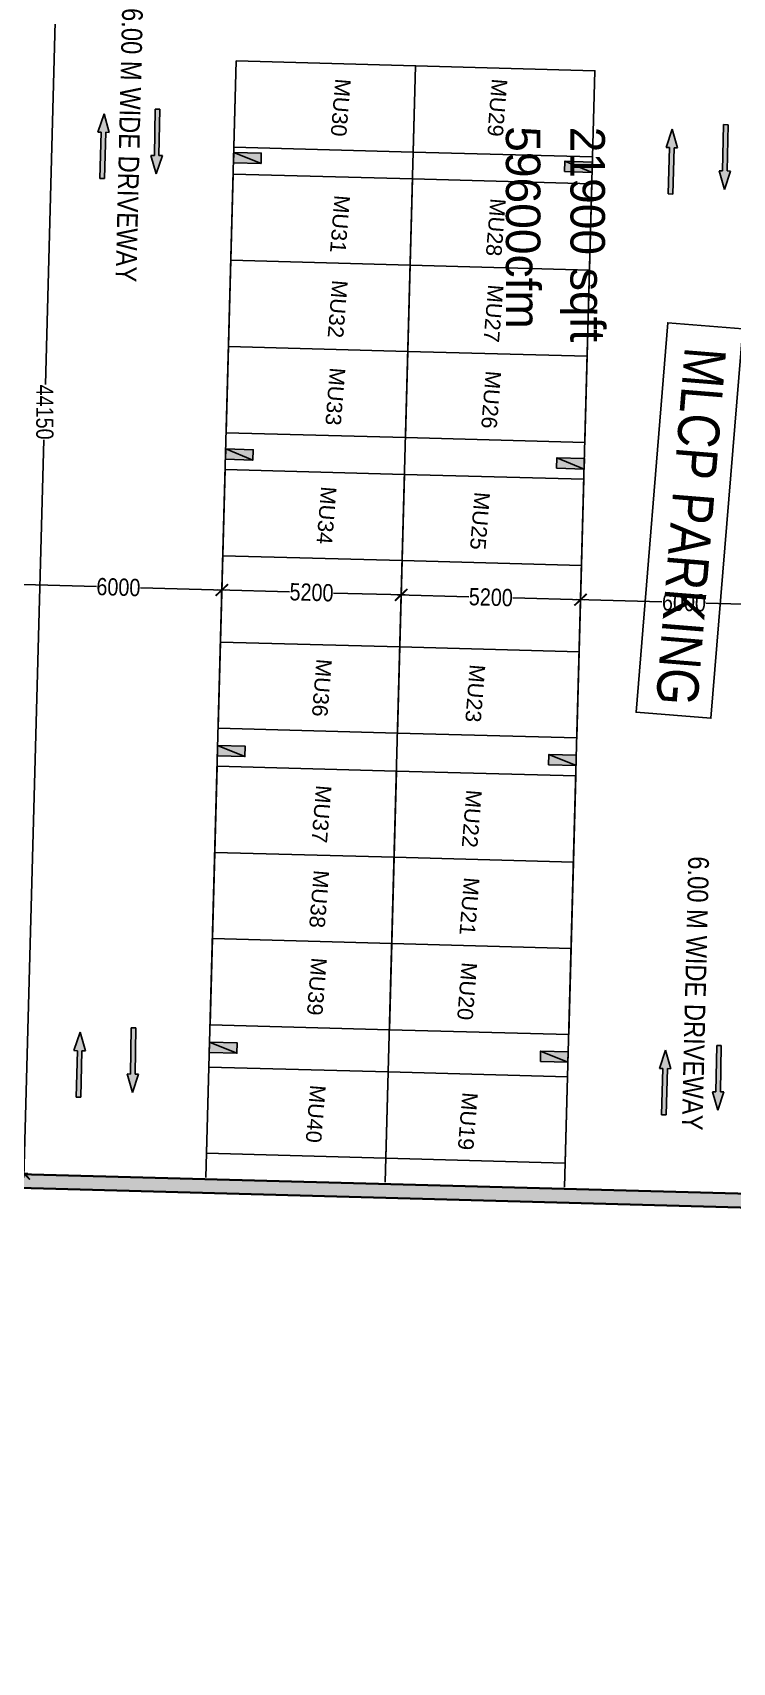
# Model space of a CAD drawing. Header units: inches. Extents: x 257070 to 799932, y -17980 to 269260.
# Drawn here: x 369365 to 389650, y 14436 to 61676 of the extents above; entities that cross this region are included whole.
import ezdxf

# ---------------------------------------------------------------- set-up
doc = ezdxf.new("R2010")
doc.units = ezdxf.units.IN
doc.header["$MEASUREMENT"] = 0
doc.header["$PDMODE"] = 99
doc.header["$PDSIZE"] = 100
doc.layers.add('07--DIM-2', color=2, linetype='Continuous', lineweight=25)
doc.layers.add('E--CONCRETE-4', color=4, linetype='Continuous', lineweight=40)
for name, color, linetype in [("0_AES_DUCT MARKING'", 53, 'Continuous'), ('DSP_COLUMN HATCH', 8, 'Continuous'), ('DSP_MISCELANEOUS', 252, 'Continuous'), ('DSP_TEXT', 6, 'Continuous'), ('MLCP basement 1 r.c.c$0$DSP_R.C.C.', 1, 'Continuous'), ('MLCP basement 1 r.c.c$0$DSP_R.C.C. HATCH', 8, 'Continuous'), ('REFRISYNTH - AC CIVIL PROVISION', 12, 'Continuous')]:
    doc.layers.add(name, color=color, linetype=linetype)
doc.layers.add('CORE - I', color=7, linetype='Continuous', true_color=0xffa824)
doc.styles.get("Standard").update_dxf_attribs({"font": 'arial.ttf'})
doc.styles.add('TEXT style 175', font='GOTHIC.TTF')
doc.styles.add('Text style 250', font='ARIALN.TTF', dxfattribs={"height": 500})
doc.styles.add('TEXT style 75', font='ARIALN.TTF')
doc.dimstyles.new('75', dxfattribs={"dimscale": 1.5, "dimtxt": 200, "dimasz": 113, "dimexe": 113, "dimexo": 0, "dimgap": 25, "dimtad": 0, "dimdec": 0, "dimrnd": 5, "dimzin": 0, "dimdsep": 46, "dimtxsty": 'TEXT style 75', "dimblk": 'ARCHTICK', "dimcen": 0.09, "dimdle": 113, "dimclrd": 8, "dimclre": 8, "dimclrt": 256, "dimadec": 0, "dimazin": 0, "dimtfac": 1, "dimtdec": 0, "dimtofl": 0, "dimtmove": 1, "dimatfit": 3, "dimldrblk": 'OPEN90', "dimfxl": 0, "dimtolj": 1, "dimtzin": 0, "dimarcsym": 0})

# ---------------------------------------------------------------- blocks, each defined once
blk = doc.blocks.new('_ArchTick')
at = {"color": 0, "linetype": 'ByBlock', "const_width": 0.15}
blk.add_lwpolyline([(-0.5, -0.5), (0.5, 0.5)], dxfattribs=at)
blk = doc.blocks.new('*D276')
at = {"layer": '07--DIM-2', "color": 251, "lineweight": -2, "ltscale": 1000, "transparency": 16777216}
for p, q in [((368740, 45686), (371214, 45619)), ((368846, 45424), (368856, 45796)), ((374964, 45517), (372489, 45584)), ((374844, 45261), (374854, 45633))]:
    blk.add_line(p, q, dxfattribs=at)
at = {"layer": 'DEFPOINTS', "color": 0, "ltscale": 1000, "transparency": 16777216}
for p in [(368846, 45424, 0), (368853, 45683), (374844, 45261, 0)]:
    blk.add_point(p, dxfattribs=at)
at = {"layer": '07--DIM-2', "color": 251, "lineweight": -2, "ltscale": 1000, "transparency": 16777216, "xscale": 350, "yscale": 350, "zscale": 350}
for p, rotation in [((368853, 45683), 178.4471884868551), ((374851, 45520), 358.4471884868551)]:
    blk.add_blockref('_ArchTick', p, dxfattribs=dict(at, rotation=rotation))
at = {"layer": '07--DIM-2', "ltscale": 1000, "transparency": 16777216, "insert": (371852, 45601), "char_height": 500, "attachment_point": 5, "rotation": 358.4472, "style": 'TEXT style 75'}
blk.add_mtext('\\A1;6000', dxfattribs=at)
blk = doc.blocks.new('_Open90')
at = {"color": 0, "linetype": 'ByBlock', "lineweight": -2}
for p, q in [((0, 0), (-1, 0)), ((-0.5, 0.5), (0, 0)), ((0, 0), (-0.5, -0.5))]:
    blk.add_line(p, q, dxfattribs=at)
blk = doc.blocks.new('*D277')
at = {"layer": '07--DIM-2', "color": 251, "lineweight": -2, "ltscale": 1000, "transparency": 16777216}
for p, q in [((374738, 45523), (376813, 45467)), ((374847, 45382), (374854, 45633)), ((380162, 45376), (378086, 45432)), ((380045, 45241), (380052, 45492))]:
    blk.add_line(p, q, dxfattribs=at)
at = {"layer": 'DEFPOINTS', "color": 0, "ltscale": 1000, "transparency": 16777216}
for p in [(374847, 45382), (380049, 45379), (380045, 45241, 0)]:
    blk.add_point(p, dxfattribs=at)
at = {"layer": '07--DIM-2', "color": 251, "lineweight": -2, "ltscale": 1000, "transparency": 16777216, "xscale": 350, "yscale": 350, "zscale": 350}
for p, rotation in [((374851, 45520), 178.4471884882041), ((380049, 45379), 358.4471884882041)]:
    blk.add_blockref('_ArchTick', p, dxfattribs=dict(at, rotation=rotation))
at = {"layer": '07--DIM-2', "ltscale": 1000, "transparency": 16777216, "insert": (377450, 45450), "char_height": 500, "attachment_point": 5, "rotation": 358.4472, "style": 'TEXT style 75'}
blk.add_mtext('\\A1;5200', dxfattribs=at)
blk = doc.blocks.new('*D278')
at = {"layer": '07--DIM-2', "color": 251, "lineweight": -2, "ltscale": 1000, "transparency": 16777216}
for p, q in [((379936, 45382), (382011, 45326)), ((380045, 45241), (380052, 45492)), ((385360, 45235), (383284, 45291)), ((385247, 45238), (385244, 45125))]:
    blk.add_line(p, q, dxfattribs=at)
at = {"layer": 'DEFPOINTS', "color": 0, "ltscale": 1000, "transparency": 16777216}
for p in [(380045, 45241, 0), (385247, 45238), (385247, 45238)]:
    blk.add_point(p, dxfattribs=at)
at = {"layer": '07--DIM-2', "color": 251, "lineweight": -2, "ltscale": 1000, "transparency": 16777216, "xscale": 350, "yscale": 350, "zscale": 350}
for p, rotation in [((380049, 45379), 178.4471884885064), ((385247, 45238), 358.4471884885064)]:
    blk.add_blockref('_ArchTick', p, dxfattribs=dict(at, rotation=rotation))
at = {"layer": '07--DIM-2', "ltscale": 1000, "transparency": 16777216, "insert": (382648, 45309), "char_height": 500, "attachment_point": 5, "rotation": 358.4472, "style": 'TEXT style 75'}
blk.add_mtext('\\A1;5200', dxfattribs=at)
blk = doc.blocks.new('*D279')
at = {"layer": '07--DIM-2', "color": 251, "lineweight": -2, "ltscale": 1000, "transparency": 16777216}
for p, q in [((385134, 45241), (387608, 45174)), ((385247, 45238), (385244, 45125)), ((391358, 45073), (388883, 45140)), ((391245, 45076), (391242, 44963))]:
    blk.add_line(p, q, dxfattribs=at)
at = {"layer": 'DEFPOINTS', "color": 0, "ltscale": 1000, "transparency": 16777216}
for p in [(385247, 45238), (391245, 45076), (391245, 45076)]:
    blk.add_point(p, dxfattribs=at)
at = {"layer": '07--DIM-2', "color": 251, "lineweight": -2, "ltscale": 1000, "transparency": 16777216, "xscale": 350, "yscale": 350, "zscale": 350}
for p, rotation in [((385247, 45238), 178.4471884885064), ((391245, 45076), 358.4471884885064)]:
    blk.add_blockref('_ArchTick', p, dxfattribs=dict(at, rotation=rotation))
at = {"layer": '07--DIM-2', "ltscale": 1000, "transparency": 16777216, "insert": (388246, 45157), "char_height": 500, "attachment_point": 5, "rotation": 358.4472, "style": 'TEXT style 75'}
blk.add_mtext('\\A1;6000', dxfattribs=at)
blk = doc.blocks.new('*D346')
at = {"layer": '07--DIM-2', "color": 251, "lineweight": -2, "ltscale": 1000, "transparency": 16777216}
for p, q in [((369587, 72762), (370427, 72739)), ((370317, 72855), (369738, 51479)), ((369115, 28495), (369694, 49871)), ((368391, 28627), (369231, 28604))]:
    blk.add_line(p, q, dxfattribs=at)
at = {"layer": 'DEFPOINTS', "color": 0, "ltscale": 1000, "transparency": 16777216}
for p in [(369587, 72762, 0), (370314, 72742), (368391, 28627, 0)]:
    blk.add_point(p, dxfattribs=at)
at = {"layer": '07--DIM-2', "color": 251, "lineweight": -2, "ltscale": 1000, "transparency": 16777216, "xscale": 350, "yscale": 350, "zscale": 350}
for p, rotation in [((370314, 72742), 88.44718848821235), ((369118, 28608), 268.4471884882123)]:
    blk.add_blockref('_ArchTick', p, dxfattribs=dict(at, rotation=rotation))
at = {"layer": '07--DIM-2', "ltscale": 1000, "transparency": 16777216, "insert": (369716, 50675), "char_height": 500, "attachment_point": 5, "rotation": 270, "style": 'TEXT style 75'}
blk.add_mtext('\\A1;44150', dxfattribs=at)
blk = doc.blocks.new('basement1_AP$0$AR-DIR-A')
h = blk.add_hatch()
h.set_pattern_fill('ANSI31', color=8)
h.paths.add_polyline_path([(158, -458), (26, -458), (26, -1800), (-74, -1800), (92, -2335), (258, -1800), (158, -1800)])
at = {"layer": 'DSP_MISCELANEOUS', "color": 8}
for p, q in [((158, -458), (26, -458)), ((26, -458), (26, -1800)), ((158, -458), (158, -1800)), ((26, -1800), (-74, -1800)), ((-74, -1800), (92, -2335)), ((258, -1800), (92, -2335)), ((158, -1800), (258, -1800))]:
    blk.add_line(p, q, dxfattribs=at)

msp = doc.modelspace()

# ---------------------------------------------------------------- hatches: boundary and pattern name
at = {"layer": 'DSP_COLUMN HATCH', "ltscale": 3.5}
h = msp.add_hatch(color=8, dxfattribs=at)
h.paths.add_polyline_path([(365722.2, -53.8), (366489.1, 28236.6), (398382.7, 27372), (398078, 16131.2), (422688.6, 15464), (424374.5, 77657.1), (363312.5, 79312.4, -0.217857), (379658.1, 140443.8, 0.0248652), (381874.1, 143466.9, 0.0677243), (386435.5, 152972.3, 0.0584537), (387935.8, 160119.4, -0.0351298), (388382, 166730.6, -0.0975994), (389786, 170013.7, -0.0225225), (391669.6, 172621.5, 0.2538416), (393169.6, 181983.6, 0.1875484), (370106.1, 207237.2), (370663.7, 210916.7), (290410.6, 215642.7), (285983.7, 161207.5), (285186.3, 161272.3), (282579.6, 129219.4), (284719.3, 124703.3), (284181.7, 118092.8), (281340.4, 113981.8), (280116.2, 98928.1), (280913.6, 98863.3), (273089.7, 2658.2)])
h.paths.add_polyline_path([(281398.6, 99275.3), (280601.2, 99340.2), (281779.2, 113825.1), (284620.4, 117936.2), (285177.6, 124787), (283037.9, 129303.1), (285598.3, 160787.3), (286395.7, 160722.5), (290823.4, 215167.6), (370144.9, 210496.5), (369611.7, 206978.6, -0.189327), (392747.4, 181827.8, -0.2535576), (391315, 172898.6, 0.0224715), (389411.9, 170263.9, 0.0979176), (387938.4, 166808.2, 0.0351034), (387485.7, 160139.2, -0.0583058), (386008, 153113, -0.0677412), (381498.4, 143714.5, -0.0248531), (379309.9, 140729, 0.218943), (362922.8, 78922.8), (423963.9, 77268.1), (422299.6, 15874.7), (398488.7, 16520.2), (398793.4, 27761), (366100.1, 28647.3), (365334.5, 407.7), (273576.7, 3094.1)], flags=16)
at = {"layer": 'MLCP basement 1 r.c.c$0$DSP_R.C.C. HATCH', "ltscale": 3.5}
h = msp.add_hatch(color=8, dxfattribs=at)
h.dxf.hatch_style = 1
h.paths.add_polyline_path([(375186.4, 57904.9), (375194.5, 58204.7), (375994.2, 58183.1), (375986.1, 57883.2)])
h = msp.add_hatch(color=8, dxfattribs=at)
h.dxf.hatch_style = 1
h.paths.add_polyline_path([(384782.9, 57644.7), (384791, 57944.6), (385590.7, 57922.9), (385582.6, 57623)])
h = msp.add_hatch(color=8, dxfattribs=at)
h.dxf.hatch_style = 1
h.paths.add_polyline_path([(374953.3, 49308), (374961.5, 49607.9), (375761.2, 49586.2), (375753, 49286.3)])
h = msp.add_hatch(color=8, dxfattribs=at)
h.dxf.hatch_style = 1
h.paths.add_polyline_path([(384549.8, 49047.9), (384557.9, 49347.8), (385357.6, 49326.1), (385349.5, 49026.2)])
h = msp.add_hatch(color=8, dxfattribs=at)
h.dxf.hatch_style = 1
h.paths.add_polyline_path([(374720.3, 40711.2), (374728.4, 41011.1), (375528.1, 40989.4), (375520, 40689.5)])
h = msp.add_hatch(color=8, dxfattribs=at)
h.dxf.hatch_style = 1
h.paths.add_polyline_path([(384316.8, 40451), (384324.9, 40750.9), (385124.6, 40729.2), (385116.5, 40429.3)])
h = msp.add_hatch(color=8, dxfattribs=at)
h.dxf.hatch_style = 1
h.paths.add_polyline_path([(374487.2, 32114.3), (374495.4, 32414.2), (375295.1, 32392.5), (375287, 32092.6)])
h = msp.add_hatch(color=8, dxfattribs=at)
h.dxf.hatch_style = 1
h.paths.add_polyline_path([(384083.7, 31854.2), (384091.8, 32154.1), (384891.6, 32132.4), (384883.4, 31832.5)])

# ---------------------------------------------------------------- linework, layer by layer
at = {"layer": "0_AES_DUCT MARKING'", "color": 8, "ltscale": 1000, "elevation": 0}
msp.add_lwpolyline([(366999.2, 78784.4), (423953.3, 77240.5), (422290.4, 15897), (398479.5, 16542.5), (398784.2, 27783.3), (366090.8, 28669.6), (366999.2, 78784.4)], dxfattribs=at)
at = {"layer": 'CORE - I', "color": 8, "ltscale": 25, "elevation": 0}
for points in [[(375198.6, 58354.7), (380396.7, 58213.8), (380464.4, 60712.9), (375266.3, 60853.8)], [(380396.7, 58213.8), (385594.8, 58072.9), (385662.6, 60571.9), (380464.4, 60712.9)], [(375109.7, 55075.1), (380307.8, 54934.2), (380375.5, 57433.2), (375177.4, 57574.2)], [(380310.2, 54934.1), (385508.3, 54793.2), (385576.1, 57292.3), (380377.9, 57433.2)], [(375041.9, 52576), (380240, 52435.1), (380307.8, 54934.2), (375109.7, 55075.1)], [(380242.2, 52435), (385440.3, 52294.1), (385508, 54793.2), (380309.9, 54934.1)], [(374974.2, 50076.9), (380172.3, 49936), (380240, 52435.1), (375041.9, 52576)], [(380174.2, 49935.9), (385372.3, 49795), (385440, 52294.1), (380241.9, 52435)], [(374877.5, 46510.9), (380075.6, 46370), (380143.4, 48869.1), (374945.3, 49010)], [(380077.1, 46370), (385275.2, 46229.1), (385343, 48728.2), (380144.8, 48869.1)], [(374809.8, 44011.9), (380007.9, 43870.9), (380075.6, 46370), (374877.5, 46510.9)], [(380009.1, 43870.9), (385207.2, 43730), (385274.9, 46229.1), (380076.8, 46370)], [(374742, 41512.8), (379940.1, 41371.9), (380007.9, 43870.9), (374809.8, 44011.9)], [(379941.1, 41371.8), (385139.2, 41230.9), (385206.9, 43730), (380008.8, 43870.9)], [(374644.5, 37914.1), (379842.6, 37773.2), (379910.3, 40272.3), (374712.2, 40413.2)], [(379843.1, 37773.2), (385041.2, 37632.3), (385109, 40131.3), (379910.9, 40272.3)], [(374576.7, 35415), (379774.8, 35274.1), (379842.6, 37773.2), (374644.5, 37914.1)], [(379775.1, 35274.1), (384973.2, 35133.2), (385041, 37632.3), (379842.8, 37773.2)], [(374509, 32915.9), (379707.1, 32775), (379774.8, 35274.1), (374576.7, 35415)], [(379707.1, 32775), (384905.2, 32634.1), (384973, 35133.2), (379774.8, 35274.1)], [(374408, 29191.9), (379606.1, 29051), (379673.9, 31550.1), (374475.8, 31691)], [(379606.1, 29051), (384804.3, 28910.1), (384872, 31409.2), (379673.9, 31550.1)]]:
    msp.add_lwpolyline(points, close=True, dxfattribs=at)
at = {"layer": 'DSP_MISCELANEOUS', "color": 8}
for p, q in [((375266.3, 60853.8, 0), (374389.1, 28494.7, 0)), ((375266.3, 60853.8, 0), (385662.5, 60571.9, 0)), ((380464.4, 60712.9, 0), (379587.2, 28353.7, 0)), ((385662.5, 60571.9, 0), (384785.3, 28212.8, 0))]:
    msp.add_line(p, q, dxfattribs=at)
at = {"layer": 'DSP_TEXT', "color": 8, "elevation": 0}
msp.add_lwpolyline([(389947.2, 53090.1), (389029.1, 41800.7), (386858.6, 41977.2), (387776.7, 53266.6)], close=True, dxfattribs=at)
at = {"layer": 'E--CONCRETE-4', "color": 8, "ltscale": 100, "elevation": 0}
for points in [[(283028.7, 129325.4), (285168.3, 124809.3), (284611.2, 117958.5), (281769.9, 113847.4), (280592, 99362.5), (281389.3, 99297.6), (273567.5, 3116.4), (365325.3, 430.1), (366090.8, 28669.6), (398784.2, 27783.3), (398479.5, 16542.5), (422290.4, 15897), (423954.6, 77290.4), (362913.6, 78945.1)], [(365712.9, -31.5), (366479.8, 28258.9), (398373.5, 27394.3), (398068.8, 16153.5), (422679.4, 15486.4)]]:
    msp.add_lwpolyline(points, dxfattribs=at)
at = {"layer": 'MLCP basement 1 r.c.c$0$DSP_R.C.C.', "color": 8, "ltscale": 6}
for p, q in [((375194.5, 58204.7, 0), (375986.1, 57883.2, 0)), ((384791, 57944.6, 0), (385582.6, 57623, 0)), ((374961.5, 49607.9, 0), (375753, 49286.3, 0)), ((384557.9, 49347.8, 0), (385349.5, 49026.2, 0)), ((374728.4, 41011.1, 0), (375520, 40689.5, 0)), ((384324.9, 40750.9, 0), (385116.5, 40429.3, 0)), ((374495.4, 32414.2, 0), (375287, 32092.6, 0)), ((384091.8, 32154.1, 0), (384883.4, 31832.5, 0))]:
    msp.add_line(p, q, dxfattribs=at)
at = {"layer": 'MLCP basement 1 r.c.c$0$DSP_R.C.C.', "color": 8, "ltscale": 3.5, "elevation": 0}
for points in [[(375186.4, 57904.9), (375194.5, 58204.7), (375994.2, 58183.1), (375986.1, 57883.2)], [(384782.9, 57644.7), (384791, 57944.6), (385590.7, 57922.9), (385582.6, 57623)], [(374953.3, 49308), (374961.5, 49607.9), (375761.2, 49586.2), (375753, 49286.3)], [(384549.8, 49047.9), (384557.9, 49347.8), (385357.6, 49326.1), (385349.5, 49026.2)], [(374720.3, 40711.2), (374728.4, 41011.1), (375528.1, 40989.4), (375520, 40689.5)], [(384316.8, 40451), (384324.9, 40750.9), (385124.6, 40729.2), (385116.5, 40429.3)], [(374487.2, 32114.3), (374495.4, 32414.2), (375295.1, 32392.5), (375287, 32092.6)], [(384083.7, 31854.2), (384091.8, 32154.1), (384891.6, 32132.4), (384883.4, 31832.5)]]:
    msp.add_lwpolyline(points, close=True, dxfattribs=at)

# ---------------------------------------------------------------- block references
at = {"layer": 'DSP_MISCELANEOUS', "color": 8}
for p, rotation in [((371463.3, 56984.9, 0), 178.4471884882041), ((372900.2, 59913.6, 0), 358.9613636618893), ((387936.1, 56538.3, 0), 178.4471884882041), ((389373, 59467.1, 0), 358.9613636618893), ((370771.7, 30362, 0), 178.4471884882041), ((372208.5, 33290.7, 0), 358.9613636618893), ((387741.1, 29847.2, 0), 178.4471884882041), ((389177.9, 32775.9, 0), 358.9613636618893)]:
    msp.add_blockref('basement1_AP$0$AR-DIR-A', p, dxfattribs=dict(at, rotation=rotation))

# ---------------------------------------------------------------- texts
at = {"layer": 'CORE - I', "color": 8}
for s, p in [('MU30', (378141.2, 60355, 0)), ('MU29', (382681, 60353, 0)), ('MU31', (378120, 56977.5, 0)), ('MU28', (382638.3, 56884.6, 0)), ('MU32', (378053.3, 54516.4, 0)), ('MU27', (382570.3, 54385.6, 0)), ('MU33', (377984.5, 51979.3, 0)), ('MU26', (382502.3, 51886.5, 0)), ('MU34', (377730.5, 48534.8, 0)), ('MU25', (382177.5, 48373.5, 0)), ('MU36', (377595, 43536.6, 0)), ('MU23', (382041.5, 43375.4, 0)), ('MU37', (377584, 39875.9, 0)), ('MU22', (381940.7, 39742.2, 0)), ('MU38', (377517.3, 37414.8, 0)), ('MU21', (381871.6, 37204.4, 0)), ('MU39', (377448.5, 34877.7, 0)), ('MU20', (381804.6, 34743.3, 0)), ('MU40', (377415, 31187.7, 0)), ('MU19', (381824, 30974.4, 0))]:
    msp.add_text(s, height=450, rotation=265.35069, dxfattribs=at).set_placement(p)
at = {"layer": 'DSP_TEXT', "color": 8, "style": 'Text style 250'}
for p in [(371961.8, 62392.1, 0), (388373.2, 37805.7, 0)]:
    msp.add_text('6.00 M WIDE DRIVEWAY', height=600, rotation=268.62183, dxfattribs=at).set_placement(p)
at = {"layer": 'DSP_TEXT', "color": 8, "ltscale": 0.1, "style": 'Text style 250'}
msp.add_text('MLCP PARKING', height=1200, rotation=265.35069, dxfattribs=at).set_placement((388273.7, 52583.3, 0))
at = {"layer": 'REFRISYNTH - AC CIVIL PROVISION', "color": 8, "ltscale": 1000, "char_height": 1000, "attachment_point": 1, "rotation": 270, "style": 'TEXT style 175'}
for s, insert in [('59600cfm', (384083.5, 58962.1)), ('21900 sqft', (385954.9, 58946.8, 0))]:
    msp.add_mtext_dynamic_manual_height_columns(s, width=7397.301, gutter_width=20, heights=[0], dxfattribs=dict(at, insert=insert))

# ---------------------------------------------------------------- dimensions: what is measured, and where the dimension line sits
at = {"layer": '07--DIM-2', "color": 8, "ltscale": 1000}
dim = msp.add_aligned_dim(p1=(368390.5, 28627.3, 0), p2=(369586.9, 72762, 0), distance=-727.5, dimstyle='75', override={"dimscale": 1, "dimtxt": 500, "dimasz": 350, "dimclrd": 251, "dimclre": 251}, dxfattribs=at)
dim.commit()
dim.dimension.update_dxf_attribs({"geometry": '*D346', "text_midpoint": (369716, 50674.9), "text_rotation": 270})
for p1, p2, distance, picture, middle in [((374843.6, 45261.4, 0), (368845.9, 45424, 0), -258.7, '*D276', (371851.8, 45601.3)), ((374846.9, 45381.8), (380045, 45240.9, 0), 138.3, '*D277', (377449.7, 45449.6))]:
    dim = msp.add_aligned_dim(p1=p1, p2=p2, distance=distance, dimstyle='75', override={"dimscale": 1, "dimtxt": 500, "dimasz": 350, "dimclrd": 251, "dimclre": 251}, dxfattribs=at)
    dim.commit()
    dim.dimension.update_dxf_attribs({"geometry": picture, "text_midpoint": middle})
for base, p1, p2, picture, middle in [((385246.8, 45238.2), (380045, 45240.9, 0), (385246.8, 45238.2), '*D278', (382647.8, 45308.7)), ((391244.6, 45075.6, 0), (385246.8, 45238.2, 0), (391244.6, 45075.6, 0), '*D279', (388245.7, 45156.9, 0))]:
    dim = msp.add_linear_dim(base=base, p1=p1, p2=p2, angle=178.44719, dimstyle='75', override={"dimscale": 1, "dimtxt": 500, "dimasz": 350, "dimclrd": 251, "dimclre": 251}, dxfattribs=at)
    dim.commit()
    dim.dimension.update_dxf_attribs({"geometry": picture, "text_midpoint": middle})

doc.saveas('drawing.dxf')
